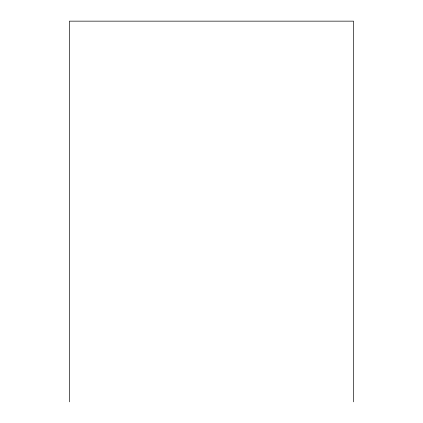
<?xml version="1.0" encoding="UTF-8"?>
<svg xmlns="http://www.w3.org/2000/svg" width="423" height="423" viewBox="0 0 423 423"><rect width="100%" height="100%" fill="white"/><g stroke="black" fill="none" stroke-linecap="round" stroke-linejoin="round"><path stroke-width="0.63" d="M353.565 401.85L353.565 21.15L69.435 21.15L69.435 401.85"/></g></svg>
